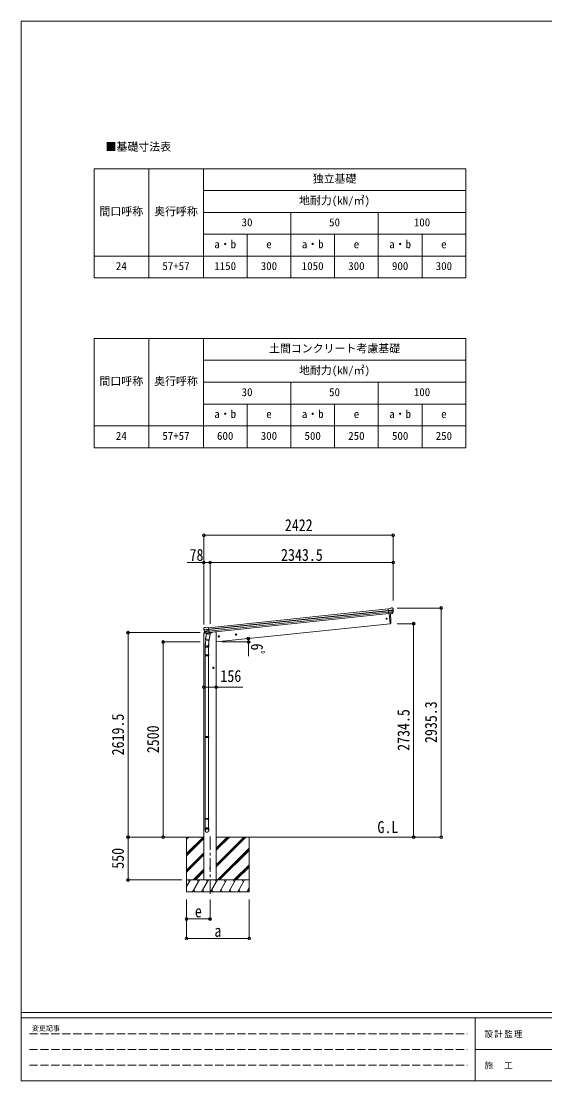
# Model space of a CAD drawing. Units: millimetres at full size, sheet at 1:35; some dimension numbers follow another scale. Extents: x -9837 to 9837, y -6790 to 6790.
# Drawn here: x -9837 to -3134, y -6790 to 6790 of the extents above; entities that cross this region are included whole.
import ezdxf
from ezdxf.enums import TextEntityAlignment as Align

# ---------------------------------------------------------------- set-up
doc = ezdxf.new("R2010")
doc.units = ezdxf.units.MM
doc.header["$LTSCALE"] = 35
doc.header["$PDMODE"] = 32
doc.header["$PDSIZE"] = 35
doc.linetypes.add('CHAIN1', pattern=[8, 5, -1, 1, -1])
doc.linetypes.add('DASHED3', pattern=[4, 3, -1])
for name, color, linetype, lineweight in [('0-0_0', 7, 'Continuous', 9), ('0-1_本体', 5, 'CHAIN1', 9), ('0-3_ELV2', 4, 'Continuous', 9), ('0-6_OTH_LINE', 6, 'Continuous', 9), ('0-9_OUTLINE', 7, 'Continuous', 9), ('0-E_DET2', 7, 'Continuous', 18), ('F-0_240', 7, 'Continuous', 9)]:
    doc.layers.add(name, color=color, linetype=linetype, lineweight=lineweight)
doc.layers.add('0-7_SHAPE', color=7, linetype='Continuous')
doc.styles.add('ＭＳ ゴシック', font='')
doc.styles.get('ＭＳ ゴシック').set_extended_font_data('MS Gothic')

msp = doc.modelspace()

# ---------------------------------------------------------------- linework, layer by layer
at = {"layer": '0-0_0'}
for p, q in [((-7841.8, -3666.05), (-7497.69, -3666.05)), ((-7719.94, -3666.05), (-7719.94, -4366.05)), ((-7719.94, -3877.28), (-7508.71, -3666.05)), ((-7719.94, -3693.43), (-7692.56, -3666.05)), ((-7719.94, -3679.29), (-7706.7, -3666.05)), ((-7342.19, -3666.05), (-5025.65, -3666.05)), ((-7342.19, -4048.31), (-6959.93, -3666.05)), ((-7342.19, -4020.03), (-6988.21, -3666.05)), ((-7342.19, -4034.17), (-6974.07, -3666.05)), ((-7342.19, -3836.18), (-7172.06, -3666.05)), ((-7342.19, -3822.04), (-7186.2, -3666.05)), ((-7342.19, -3807.9), (-7200.34, -3666.05)), ((-6919.94, -3666.05), (-6919.94, -4366.05)), ((-7719.94, -3891.42), (-7497.69, -3669.17)), ((-7719.94, -3905.56), (-7497.69, -3683.31)), ((-7719.94, -4089.41), (-7497.69, -3867.16)), ((-7719.94, -4103.55), (-7497.69, -3881.3)), ((-7719.94, -4117.69), (-7497.69, -3895.45)), ((-7326.08, -4216.05), (-6919.94, -3809.91)), ((-7311.94, -4216.05), (-6919.94, -3824.05)), ((-7297.8, -4216.05), (-6919.94, -3838.2)), ((-7113.95, -4216.05), (-6919.94, -4022.04)), ((-7099.81, -4216.05), (-6919.94, -4036.19)), ((-7085.66, -4216.05), (-6919.94, -4050.33)), ((-7634.45, -4216.05), (-7497.69, -4079.29)), ((-7620.31, -4216.05), (-7497.69, -4093.43)), ((-7606.16, -4216.05), (-7497.69, -4107.58)), ((-6919.94, -4216.05), (-7719.94, -4216.05)), ((-7719.94, -4299.88), (-7671.54, -4216.05)), ((-7686.54, -4242.03), (-7701.54, -4216.05)), ((-7642.67, -4366.05), (-7556.07, -4216.05)), ((-7627.68, -4340.07), (-7612.68, -4366.05)), ((-7571.07, -4242.03), (-7586.07, -4216.05)), ((-7527.2, -4366.05), (-7440.6, -4216.05)), ((-7512.2, -4340.07), (-7497.2, -4366.05)), ((-7455.6, -4242.03), (-7470.6, -4216.05)), ((-7411.73, -4366.05), (-7325.13, -4216.05)), ((-7396.73, -4340.07), (-7381.74, -4366.05)), ((-7340.13, -4242.03), (-7355.13, -4216.05)), ((-7296.26, -4366.05), (-7209.66, -4216.05)), ((-7281.27, -4340.07), (-7266.27, -4366.05)), ((-7224.66, -4242.03), (-7239.66, -4216.05)), ((-7180.79, -4366.05), (-7094.19, -4216.05)), ((-7165.8, -4340.07), (-7150.8, -4366.05)), ((-7124.19, -4216.05), (-7109.19, -4242.03)), ((-7065.32, -4366.05), (-6978.72, -4216.05)), ((-7050.32, -4340.07), (-7035.33, -4366.05)), ((-6993.72, -4242.03), (-7008.72, -4216.05)), ((-6949.85, -4366.05), (-6919.94, -4314.24)), ((-6934.85, -4340.07), (-6919.94, -4365.9)), ((-7719.94, -4366.05), (-6919.94, -4366.05))]:
    msp.add_line(p, q, dxfattribs=at)
at = {"layer": '0-1_本体'}
msp.add_line((-7419.94, -3656.84), (-7419.94, -4416.05), dxfattribs=at)
at = {"layer": '0-3_ELV2'}
for p, q in [((-7437.78, -984.05), (-5138.37, -742.37)), ((-7435.8, -1002.94), (-5136.38, -761.26)), ((-7435.37, -1007.12), (-5135.94, -765.44)), ((-7433.27, -1026.98), (-5133.86, -785.3)), ((-5132.1, -802.04), (-7431.51, -1043.72)), ((-5112.06, -737.59), (-5138.58, -740.38)), ((-5131.79, -804.93), (-5138.58, -740.38)), ((-5136.42, -760.91), (-5076.68, -754.63)), ((-5076.2, -760.5), (-5135.8, -766.76)), ((-5077.04, -777.25), (-5134.07, -783.25)), ((-5078.43, -781.91), (-5133.6, -787.71)), ((-5088.44, -800.15), (-5131.82, -804.71)), ((-5131.79, -804.93), (-5121.85, -803.89)), ((-5124.91, -804.21), (-5111.52, -931.6)), ((-5121.85, -803.89), (-5121.57, -803.95)), ((-5121.57, -803.95), (-5096.24, -801.29)), ((-5112.06, -737.59), (-5100.46, -730.62)), ((-5099.23, -730.21), (-5085.74, -728.79)), ((-5096.24, -801.29), (-5095.99, -801.17)), ((-5095.99, -801.17), (-5088.3, -800.36)), ((-5086.99, -798.49), (-5077.54, -780.19)), ((-5085.94, -798.92), (-5075.81, -780.66)), ((-5082.08, -729.88), (-5082.08, -729.87)), ((-5082.08, -729.88), (-5076.9, -734.07)), ((-5075.51, -737.77), (-5075.82, -735.92)), ((-5111.52, -931.6), (-7342.19, -1166.05)), ((-5111.52, -931.6), (-5109.47, -931.31)), ((-7499.94, -1051.21), (-7500.84, -1058.04)), ((-7500.84, -1058.04), (-7467.11, -1054.5)), ((-7500.23, -992.62), (-7500.31, -990.75)), ((-7498.94, -987.85), (-7499.64, -988.71)), ((-7495.44, -983.53), (-7498.94, -987.85)), ((-7497.69, -4216.05), (-7497.69, -1057.71)), ((-7480.43, -1046.85), (-7497.28, -1048.62)), ((-7435.83, -1002.59), (-7495.57, -1008.86)), ((-7495.44, -983.53), (-7495.44, -983.53)), ((-7494.82, -1014.7), (-7435.22, -1008.44)), ((-7492.09, -981.71), (-7492.08, -981.71)), ((-7477.31, -1050.26), (-7491.01, -1034.51)), ((-7490.52, -1030.92), (-7433.49, -1024.92)), ((-7476.37, -1049.63), (-7489.42, -1033.69)), ((-7488.19, -1035.19), (-7433.02, -1029.39)), ((-7467.01, -1050.37), (-7474.7, -1051.18)), ((-7474.61, -1050.94), (-7431.23, -1046.38)), ((-7473.86, -1051.18), (-7472.29, -1051.02)), ((-7472.29, -1051.02), (-7434.75, -1047.07)), ((-7466.74, -1050.44), (-7467.01, -1050.37)), ((-7441.41, -1047.77), (-7466.74, -1050.44)), ((-7464.51, -984.84), (-7437.99, -982.06)), ((-7441.15, -1047.65), (-7441.41, -1047.77)), ((-7431.21, -1046.61), (-7441.15, -1047.65)), ((-7431.21, -1046.61), (-7437.99, -982.06)), ((-7434.75, -1047.07), (-7433.19, -1046.91)), ((-7431.37, -1045.03), (-7430.45, -1045.22)), ((-7427.09, -1050.29), (-7397.82, -1047.21)), ((-7392.96, -1039.67), (-7393.39, -1042.89)), ((-7087.96, -1064.41), (-7094.04, -1068.83)), ((-7094.04, -1068.83), (-7093.25, -1076.29)), ((-7093.25, -1076.29), (-7086.4, -1079.34)), ((-7081.11, -1067.47), (-7087.96, -1064.41)), ((-7306.76, -1087.41), (-7312.83, -1091.82)), ((-7312.83, -1091.82), (-7312.05, -1099.29)), ((-7312.05, -1099.29), (-7305.19, -1102.34)), ((-7299.9, -1090.46), (-7306.76, -1087.41)), ((-7376.19, -1488.1), (-7382.69, -1491.85)), ((-7382.69, -1491.85), (-7382.69, -1499.35)), ((-7369.69, -1491.85), (-7376.19, -1488.1)), ((-7382.69, -1499.35), (-7376.19, -1503.11))]:
    msp.add_line(p, q, dxfattribs=at)
for points in [[(-7478.6, -980.29), (-7478.6, -980.29), (-7492.08, -981.71)], [(-7464.51, -984.84), (-7477.31, -980.44), (-7477.31, -980.44)], [(-7342.19, -4216.05), (-7342.19, -1037.05), (-7362.19, -1037.05), (-7393.05, -1040.29)], [(-7086.4, -1079.34), (-7080.32, -1074.93), (-7081.11, -1067.47)], [(-7305.19, -1102.34), (-7299.12, -1097.93), (-7299.9, -1090.46)], [(-7376.19, -1503.11), (-7369.69, -1499.35), (-7369.69, -1491.85)]]:
    msp.add_lwpolyline(points, dxfattribs=at)
for centre, radius in [((-5158.32, -869.05), 6.5), ((-7305.98, -1094.88), 8.5), ((-7087.18, -1071.88), 8.5), ((-7087.18, -1071.88), 7.7), ((-7087.18, -1071.88), 6.5), ((-7305.98, -1094.88), 7.7), ((-7305.98, -1094.88), 6.5), ((-7376.19, -1495.6), 8.5), ((-7376.19, -1495.6), 7.7), ((-7376.19, -1495.6), 6.5), ((-7419.94, -4066.05), 4.5)]:
    msp.add_circle(centre, radius, dxfattribs=at)
for centre, radius, start, end in [((-6007.11, -891.38), 900.99, 357.6414, 5.6433), ((-5098.91, -733.19), 3, 96.02369, 120.97631), ((-5088.55, -797.47), 2.99, 285.2717, 331.00739), ((-5085.22, -733.76), 5, 51.04426, 95.95574), ((-5269.06, -759.42), 192.44, 1.4271, 6.57578), ((-5080.21, -778.81), 3, 332.69111, 354.20009), ((-5276.4, -758.88), 200.2, 354.20009, 359.53883), ((-5031.41, -752.51), 45.32, 182.67122, 185.64518), ((-5076.02, -761.83), 1.35, 95.1605, 97.91927), ((-5073.41, -760.28), 2.74, 179.02151, 184.43412), ((-5078.44, -779.2), 3, 331, 354.13916), ((-5276.4, -758.88), 202, 354.13916, 6), ((-5109.89, -928.34), 3, 278, 357.63919), ((-7299.34, -971.51), 202, 186, 197.86084), ((-7496.96, -1051.6), 3, 96, 172.5), ((-7306.4, -973.55), 192.44, 185.42422, 190.5729), ((-7540.29, -1016.21), 45.32, 6.35482, 9.32878), ((-7491.56, -986.68), 5, 96.04426, 140.95574), ((-7497.6, -1015.07), 2.74, 7.56588, 12.97849), ((-7494.73, -1016.05), 1.35, 94.08073, 96.8395), ((-7299.34, -971.51), 200.2, 192.46117, 197.79991), ((-7488.74, -1032.54), 3, 197.86084, 221), ((-7487.1, -1031.79), 3, 197.79991, 219.30889), ((-7478.29, -983.27), 3, 71.02369, 95.97631), ((-7475.05, -1048.3), 2.99, 220.99261, 266.7283), ((-7473.91, -1050.69), 0.5, 240.73754, 276), ((-7433.24, -1046.41), 0.5, 276, 311.26246), ((-7398.35, -1042.24), 5, 276, 352.5)]:
    msp.add_arc(centre, radius, start, end, dxfattribs=at)
for centre, major_axis, ratio, start_param, end_param in [((-5088.75, -797.17), (-0.11, 3), 0.642905, 3.24593831, 4.20392797), ((-5088.62, -797.37), (1.66, -2.51), 0.997631, 5.80419048, 5.89294842), ((-5088.69, -797.26), (3.53, -2.11), 0.650902, 5.25614477, 5.32895537), ((-5086.32, -796.91), (1.08, 3.13), 0.040856, 2.11350352, 2.14162489), ((-5077.77, -737.37), (-0.87, 5.91), 0.020485, 0.67143203, 1.56913061), ((-5083.16, -732.86), (5.88, -1.31), 0.24881, 0.46058498, 0.46410383), ((-5078.78, -736.4), (-2.34, 1.9), 0.995767, 3.98597162, 4.71238898), ((-5274.09, -780.83), (-20.92, 199.05), 0.994373, 4.71137894, 4.7277536), ((-7497.31, -990.6), (1.9, 2.34), 0.995767, 1.57079633, 2.29721369), ((-7493.76, -986.22), (-5.48, -2.51), 0.24881, 5.81908147, 5.82260033), ((-7498.1, -991.76), (-0.38, 5.97), 0.020485, 4.7140547, 5.61175327), ((-7297.03, -993.45), (-20.92, 199.05), 0.994373, 1.55543171, 1.57180637), ((-7477.35, -1048.22), (-1.71, 2.84), 0.040856, 4.14156042, 4.16968179), ((-7474.92, -1047.96), (-0.51, 2.96), 0.642905, 2.07925734, 3.03724699), ((-7474.96, -1048.07), (-3.02, -2.79), 0.650902, 0.95422993, 1.02704053), ((-7475.01, -1048.19), (-1.1, -2.8), 0.997631, 0.39023689, 0.47899483), ((-7297.03, -993.45), (-20.92, 199.05), 0.994373, 4.71137894, 4.7277536)]:
    msp.add_ellipse(centre, major_axis=major_axis, ratio=ratio, start_param=start_param, end_param=end_param, dxfattribs=at)
at = {"layer": '0-6_OTH_LINE'}
for p, q in [((-7497.69, 201), (-7497.69, -940.07)), ((-7497.69, 201), (-5076.18, 201)), ((-5076.18, 201), (-5076.18, -636.18)), ((-7497.69, -148), (-7711.22, -148)), ((-7497.69, -148), (-7497.69, -636.18)), ((-7419.69, -148), (-7497.69, -148)), ((-7419.69, -148), (-7419.69, -931.9)), ((-5076.18, -148), (-7419.69, -148)), ((-5076.18, -148), (-5076.18, -636.18)), ((-4461.78, -730.77), (-5025.65, -730.77)), ((-4461.78, -730.77), (-4461.78, -3666.05)), ((-4812.78, -931.6), (-5025.65, -931.6)), ((-4812.78, -931.6), (-4812.78, -3666.05)), ((-8469.94, -3666.05), (-8469.94, -1046.56)), ((-8469.94, -1046.56), (-7548.19, -1046.56)), ((-8020.94, -3666.05), (-8020.94, -1166.05)), ((-8020.94, -1166.05), (-7548.19, -1166.05)), ((-7342.19, -1745.6), (-7497.69, -1745.6)), ((-8469.94, -3666.05), (-7779.55, -3666.05)), ((-8469.94, -4216.05), (-8469.94, -3666.05)), ((-8020.94, -3666.05), (-7779.55, -3666.05)), ((-4812.78, -3666.05), (-5025.65, -3666.05)), ((-4461.78, -3666.05), (-5025.65, -3666.05)), ((-8469.94, -4216.05), (-7779.55, -4216.05)), ((-7719.94, -4966.05), (-7719.94, -4467.05)), ((-7719.94, -4716.05), (-7719.94, -4467.05)), ((-7419.94, -4716.05), (-7419.94, -4467.05)), ((-6919.94, -4966.05), (-6919.94, -4467.05)), ((-7719.94, -4716.05), (-7419.94, -4716.05)), ((-7719.94, -4966.05), (-6919.94, -4966.05))]:
    msp.add_line(p, q, dxfattribs=at)
at = {"layer": '0-6_OTH_LINE', "lineweight": 18}
for p, q in [((-6925.23, -1166.1), (-7267.83, -1166.1)), ((-6925.23, -1166.1), (-6925.23, -1347.6)), ((-7342.19, -1745.6), (-6998.27, -1745.6))]:
    msp.add_line(p, q, dxfattribs=at)
at = {"layer": '0-6_OTH_LINE'}
msp.add_arc((-7163.02, -1166.1), 237.79, 0, 10.52987, dxfattribs=at)
for p in [(-7497.69, 201), (-5076.18, 201), (-7497.69, -148), (-7419.69, -148), (-5076.18, -148), (-4461.78, -730.77), (-4812.78, -931.6), (-8469.94, -1046.56), (-8020.94, -1166.05), (-6929.24, -1122.65), (-6925.23, -1166.1), (-7497.69, -1745.6), (-7342.19, -1745.6), (-8469.94, -3666.05), (-8020.94, -3666.05), (-4812.78, -3666.05), (-4461.78, -3666.05), (-8469.94, -4216.05), (-7719.94, -4716.05), (-7419.94, -4716.05), (-7719.94, -4966.05), (-6919.94, -4966.05)]:
    msp.add_point(p, dxfattribs=at)
at = {"layer": '0-9_OUTLINE'}
for p, q in [((-7463.87, -1059.55), (-7477.23, -1125.2)), ((-7473.86, -1051.18), (-7433.19, -1046.91)), ((-7470.5, -1051.49), (-7470.65, -1052.21)), ((-7470.04, -1053.34), (-7445.28, -1063.09)), ((-7418.99, -1068.68), (-7463.87, -1059.55)), ((-7461.7, -1056.63), (-7462.36, -1059.86)), ((-7440.89, -1048.11), (-7443.81, -1062.45)), ((-7432.35, -1134.33), (-7418.99, -1068.68)), ((-7431.37, -1045.03), (-7430.45, -1045.22)), ((-7430.45, -1045.22), (-7419.25, -1062.14)), ((-7419.25, -1062.14), (-7420.51, -1068.37)), ((-7482.53, -1233.37), (-7482.53, -1199.02)), ((-7474.82, -1140.49), (-7480.38, -1196.21)), ((-7479.71, -1137.45), (-7477.22, -1125.2)), ((-7479.5, -1138.85), (-7479.5, -1138.85)), ((-7478.16, -1139.81), (-7437.2, -1148.14)), ((-7432.35, -1134.33), (-7477.23, -1125.2)), ((-7431.92, -1132.19), (-7438.57, -1199.94)), ((-7436.53, -1198.72), (-7436.53, -1233.37)), ((-7432.36, -1134.33), (-7434.9, -1146.8)), ((-7436.53, -1233.37), (-7482.53, -1233.37)), ((-7482.53, -1332.12), (-7481.53, -1330.12)), ((-7436.53, -1332.12), (-7482.53, -1332.12)), ((-7436.53, -1340.12), (-7482.53, -1340.12)), ((-7437.53, -1330.12), (-7481.53, -1330.12)), ((-7437.53, -1342.12), (-7481.53, -1342.12)), ((-7480.53, -1233.37), (-7480.53, -1330.12)), ((-7480.53, -1342.12), (-7480.53, -2378.31)), ((-7438.53, -1233.37), (-7438.53, -1330.12)), ((-7438.53, -1342.12), (-7438.53, -2378.31)), ((-7436.53, -1332.12), (-7437.53, -1330.12)), ((-7436.53, -1340.12), (-7437.53, -1342.12)), ((-7436.53, -1332.12), (-7436.53, -1340.12)), ((-7482.53, -2380.31), (-7481.53, -2378.31)), ((-7436.53, -2380.31), (-7482.53, -2380.31)), ((-7436.53, -2388.31), (-7482.53, -2388.31)), ((-7437.53, -2378.31), (-7481.53, -2378.31)), ((-7437.53, -2390.31), (-7481.53, -2390.31)), ((-7480.53, -2390.31), (-7480.53, -3426.49)), ((-7438.53, -2390.31), (-7438.53, -3426.49)), ((-7436.53, -2380.31), (-7437.53, -2378.31)), ((-7436.53, -2388.31), (-7437.53, -2390.31)), ((-7436.53, -2380.31), (-7436.53, -2388.31)), ((-7482.53, -3428.49), (-7481.53, -3426.49)), ((-7436.53, -3428.49), (-7482.53, -3428.49)), ((-7436.53, -3436.49), (-7482.53, -3436.49)), ((-7437.53, -3426.49), (-7481.53, -3426.49)), ((-7437.53, -3438.49), (-7481.53, -3438.49)), ((-7480.53, -3438.49), (-7480.53, -3548.49)), ((-7438.53, -3438.49), (-7438.53, -3548.49)), ((-7436.53, -3428.49), (-7437.53, -3426.49)), ((-7436.53, -3436.49), (-7437.53, -3438.49)), ((-7436.53, -3428.49), (-7436.53, -3436.49)), ((-7482.53, -3582.64), (-7482.53, -3548.49)), ((-7436.53, -3548.49), (-7482.53, -3548.49)), ((-7436.53, -3582.64), (-7436.53, -3548.49))]:
    msp.add_line(p, q, dxfattribs=at)
for points in [[(-7482.53, -1332.12), (-7482.53, -1340.12), (-7481.53, -1342.12)], [(-7482.53, -2380.31), (-7482.53, -2388.31), (-7481.53, -2390.31)], [(-7482.53, -3428.49), (-7482.53, -3436.49), (-7481.53, -3438.49)]]:
    msp.add_lwpolyline(points, dxfattribs=at)
for centre, radius, start, end in [((-7473.91, -1050.69), 0.5, 240.73754, 276), ((-7470.99, -1051.39), 0.5, 348.5, 96), ((-7469.67, -1052.41), 1, 168.5, 248.5), ((-7444.81, -1062.18), 1.03, 242.53897, 344.46569), ((-7440.31, -1048.26), 0.604, 93.09842, 164.70595), ((-7433.24, -1046.41), 0.5, 276, 311.26246), ((-7452.53, -1199.02), 30, 177.45142, 180), ((-7477.81, -1137.87), 1.95, 167.54017, 209.97766), ((-7477.76, -1137.85), 2, 209.90962, 258.5), ((-7436.8, -1146.18), 2, 258.5, 341.96843)]:
    msp.add_arc(centre, radius, start, end, dxfattribs=at)
for centre, major_axis, ratio, start_param, end_param in [((-7459.53, -1198.72), (23, 0), 0.996195, 2.62193603, 6.60747969), ((-7459.53, -1198.72), (21, 0), 0.996195, 3.02154981, 6.2247991), ((-7459.53, -3580.89), (-23, 0), 0.996195, 3.14159265, 6.28318531), ((-7459.53, -3582.64), (-23, 0), 0.996195, 3.14159265, 6.28318531), ((-7459.53, -3582.64), (0, -23.43), 0.981806, 4.71238898, 7.85398163)]:
    msp.add_ellipse(centre, major_axis=major_axis, ratio=ratio, start_param=start_param, end_param=end_param, dxfattribs=at)
msp.add_ellipse((-7459.53, -3582.64), major_axis=(21, 0), ratio=0.996195, dxfattribs=at)
at = {"layer": '0-E_DET2'}
for p, q in [((-8905.29, 4899.95), (-8905.29, 3499.95)), ((-8905.29, 4899.95), (-4145.29, 4899.95)), ((-8205.29, 4899.95), (-8205.29, 3499.95)), ((-7505.29, 4899.95), (-7505.29, 3499.95)), ((-4145.29, 4899.95), (-4145.29, 3499.95)), ((-7505.29, 4619.95), (-4145.29, 4619.95)), ((-7505.29, 4339.95), (-4145.29, 4339.95)), ((-6385.29, 4339.95), (-6385.29, 3499.95)), ((-5265.29, 4339.95), (-5265.29, 3499.95)), ((-7505.29, 4059.95), (-4145.29, 4059.95)), ((-6945.29, 4059.95), (-6945.29, 3499.95)), ((-5825.29, 4059.95), (-5825.29, 3499.95)), ((-4705.29, 4059.95), (-4705.29, 3499.95)), ((-8905.29, 3779.95), (-4145.29, 3779.95)), ((-8905.29, 3499.95), (-4145.29, 3499.95)), ((-8905.29, 2723.74), (-8905.29, 1323.74)), ((-8905.29, 2723.74), (-4145.29, 2723.74)), ((-8205.29, 2723.74), (-8205.29, 1323.74)), ((-7505.29, 2723.74), (-7505.29, 1323.74)), ((-4145.29, 2723.74), (-4145.29, 1323.74)), ((-7505.29, 2443.74), (-4145.29, 2443.74)), ((-7505.29, 2163.74), (-4145.29, 2163.74)), ((-6385.29, 2163.74), (-6385.29, 1323.74)), ((-5265.29, 2163.74), (-5265.29, 1323.74)), ((-7505.29, 1883.74), (-4145.29, 1883.74)), ((-6945.29, 1883.74), (-6945.29, 1323.74)), ((-5825.29, 1883.74), (-5825.29, 1323.74)), ((-4705.29, 1883.74), (-4705.29, 1323.74)), ((-8905.29, 1603.74), (-4145.29, 1603.74)), ((-8905.29, 1323.74), (-4145.29, 1323.74))]:
    msp.add_line(p, q, dxfattribs=at)
at = {"layer": 'F-0_240', "color": 5}
for p, q in [((-9837.4, 6790), (-9837.4, -6790)), ((-9837.4, 6790), (9342.6, 6790)), ((-9837.4, -5915), (9342.6, -5915)), ((-9837.4, -5985), (6231.38, -5985)), ((-4023.62, -5985), (-4023.62, -6790)), ((-4023.62, -6387.5), (3151.38, -6387.5)), ((-9837.4, -6790), (9342.6, -6790))]:
    msp.add_line(p, q, dxfattribs=at)
at = {"layer": 'F-0_240', "color": 4, "linetype": 'DASHED3'}
for p, q in [((-9732.4, -6186.25), (-4128.62, -6186.25)), ((-9732.4, -6387.5), (-4128.62, -6387.5)), ((-9732.4, -6588.75), (-4128.62, -6588.75))]:
    msp.add_line(p, q, dxfattribs=at)

# ---------------------------------------------------------------- texts
at = {"layer": '0-6_OTH_LINE', "color": 7, "style": 'ＭＳ ゴシック', "width": 0.85}
for s, p in [('2422', (-6461.93, 208)), ('78', (-7681.36, -173.13)), ('2343.5', (-6510.43, -173)), ('156', (-7286.73, -1725.05)), ('e', (-7613.69, -4741.05)), ('a', (-7363.69, -4991.05))]:
    msp.add_text(s, height=154, dxfattribs=at).set_placement(p, align=Align.BOTTOM_LEFT)
for s, rotation, p in [('6ﾟ', 270, (-6940.69, -1185.13)), ('2935.3', 90, (-4468.78, -2460.91)), ('2619.5', 90, (-8476.94, -2618.81)), ('2734.5', 90, (-4819.78, -2561.32)), ('2500', 90, (-8027.94, -2591.05)), ('550', 90, (-8476.94, -4072.3))]:
    msp.add_text(s, height=154, rotation=rotation, dxfattribs=at).set_placement(p, align=Align.BOTTOM_LEFT)
at = {"layer": '0-7_SHAPE', "style": 'ＭＳ ゴシック', "width": 0.85}
msp.add_text('G.L', height=154, dxfattribs=at).set_placement((-5276.01, -3661.87), align=Align.BOTTOM_LEFT)
at = {"layer": '0-E_DET2', "style": 'ＭＳ ゴシック'}
for s, p in [('■基礎寸法表', (-8757.87, 5097.96)), ('独立基礎', (-6105.29, 4689.95)), ('地耐力(kN/㎡)', (-6280.29, 4409.95)), ('間口呼称', (-8835.29, 4269.95)), ('奥行呼称', (-8135.29, 4269.95)), ('30', (-7015.29, 4129.95)), ('50', (-5895.29, 4129.95)), ('100', (-4810.29, 4129.95)), ('a・b', (-7365.29, 3849.95)), ('e', (-6700.29, 3849.95)), ('a・b', (-6245.29, 3849.95)), ('e', (-5580.29, 3849.95)), ('a・b', (-5125.29, 3849.95)), ('e', (-4460.29, 3849.95)), ('24', (-8625.29, 3569.95)), ('57+57', (-8030.29, 3569.95)), ('1150', (-7365.29, 3569.95)), ('300', (-6770.29, 3569.95)), ('1050', (-6245.29, 3569.95)), ('300', (-5650.29, 3569.95)), ('900', (-5090.29, 3569.95)), ('300', (-4530.29, 3569.95)), ('土間コンクリート考慮基礎', (-6665.29, 2513.74)), ('地耐力(kN/㎡)', (-6280.29, 2233.74)), ('間口呼称', (-8835.29, 2093.74)), ('奥行呼称', (-8135.29, 2093.74)), ('30', (-7015.29, 1953.74)), ('50', (-5895.29, 1953.74)), ('100', (-4810.29, 1953.74)), ('a・b', (-7365.29, 1673.74)), ('e', (-6700.29, 1673.74)), ('a・b', (-6245.29, 1673.74)), ('e', (-5580.29, 1673.74)), ('a・b', (-5125.29, 1673.74)), ('e', (-4460.29, 1673.74)), ('24', (-8625.29, 1393.74)), ('57+57', (-8030.29, 1393.74)), ('600', (-7330.29, 1393.74)), ('300', (-6770.29, 1393.74)), ('500', (-6210.29, 1393.74)), ('250', (-5650.29, 1393.74)), ('500', (-5090.29, 1393.74)), ('250', (-4530.29, 1393.74))]:
    msp.add_text(s, height=102.6, dxfattribs=at).set_placement(p, align=Align.BOTTOM_LEFT)
at = {"layer": 'F-0_240', "style": 'ＭＳ ゴシック'}
msp.add_text('変更記事', height=64.15, dxfattribs=at).set_placement((-9700.64, -6168.75), align=Align.BOTTOM_LEFT)
at = {"layer": 'F-0_240', "char_height": 76.98, "attachment_point": 7, "style": 'ＭＳ ゴシック'}
for s, insert in [('\\T1.17;設計監理', (-3905.41, -6238.75)), ('\\T1.17;施\u3000工', (-3905.41, -6641.25))]:
    msp.add_mtext(s, dxfattribs=dict(at, insert=insert))

doc.saveas('drawing.dxf')
